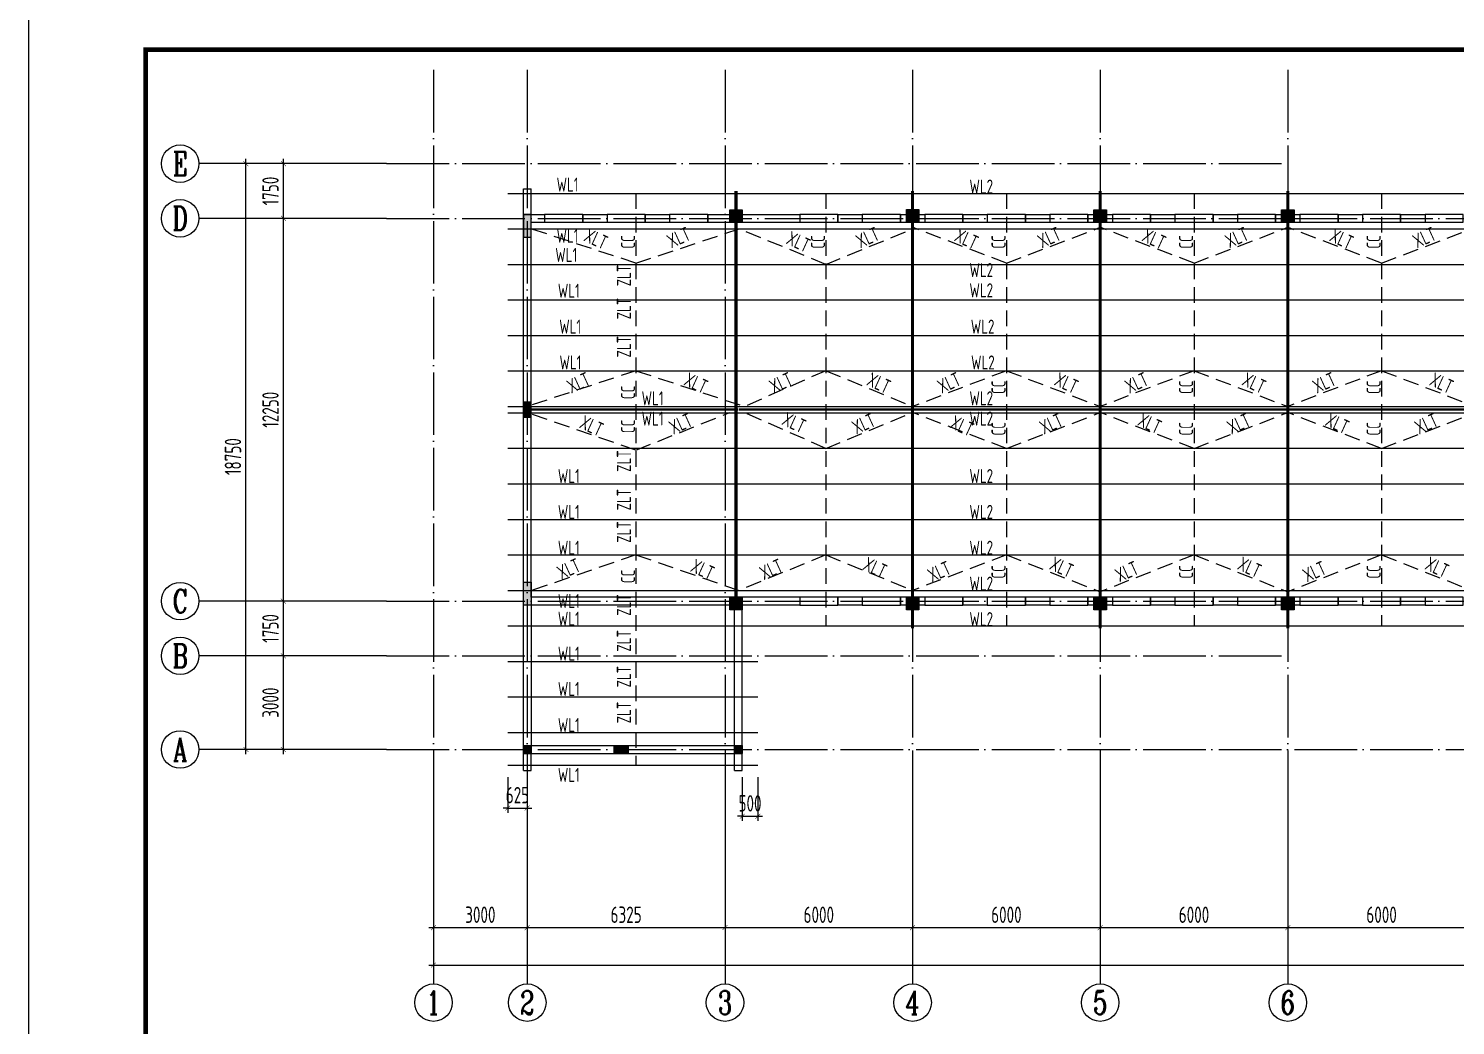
# Model space of a CAD drawing. Extents: x -159214 to 158333, y 7819 to 689505.
# Drawn here: x 24683 to 70322, y 38088 to 69994 of the extents above; entities that cross this region are included whole.
import ezdxf
from ezdxf.enums import TextEntityAlignment as Align

# ---------------------------------------------------------------- set-up
doc = ezdxf.new("R2010")
doc.units = 0
doc.header["$LTSCALE"] = 1000
doc.header["$PDMODE"] = 3
doc.linetypes.add('DASHED', pattern=[0.75, 0.5, -0.25])
doc.linetypes.add('DOTE', pattern=[2.42, 2, -0.2, 0.02, -0.2])
doc.layers.get('0').update_dxf_attribs({"linetype": 'CONTINUOUS'})
doc.layers.get('Defpoints').update_dxf_attribs({"linetype": 'CONTINUOUS'})
for name, color, linetype in [('d-一层结构平面', 4, 'CONTINUOUS'), ('d-檩条布置', 7, 'CONTINUOUS'), ('d-轴线', 7, 'CONTINUOUS'), ('MOUNT', 3, 'CONTINUOUS'), ('PUB_DWGN', 7, 'CONTINUOUS'), ('PUB_TEXT', 7, 'CONTINUOUS'), ('PUB_TITLE', 4, 'CONTINUOUS'), ('系杆编号', 7, 'CONTINUOUS'), ('邓-AXIS', 1, 'DOTE'), ('邓-AXIS_DIM', 3, 'CONTINUOUS'), ('邓-AXIS_NUM', 7, 'CONTINUOUS'), ('邓-BEAM_BR', 4, 'DASHED'), ('邓-COLU', 7, 'CONTINUOUS'), ('邓-COLU_HATCH', 8, 'CONTINUOUS'), ('邓-DIM', 3, 'CONTINUOUS'), ('邓-STPM_RBEAM_THICK', 3, 'CONTINUOUS'), ('邓-STPM_SBEAM_THICK', 2, 'CONTINUOUS'), ('邓-STWM_PL_NUM', 7, 'CONTINUOUS'), ('邓-STWM_PL_THIN', 2, 'CONTINUOUS'), ('邓-STWM_XLT_TNDSH', 6, 'DASHED'), ('邓-STWM_ZLT_TNDSH', 6, 'DASHED'), ('邓-TEXT', 7, 'CONTINUOUS'), ('邓-WALL_BR', 2, 'CONTINUOUS')]:
    doc.layers.add(name, color=color, linetype=linetype)
doc.styles.add('-GBCBIGGBENOR', font='GBENOR.shx', dxfattribs={"bigfont": 'GBCBIG.shx'})
doc.styles.add('HZTXT', font='romans', dxfattribs={"bigfont": 'hztxt'})
doc.styles.add('title_font', font='GBENOR.shx', dxfattribs={"bigfont": 'GBCBIG.shx'})
doc.styles.add('TSSD_Axis', font='complex.shx', dxfattribs={"width": 0.7, "bigfont": 'hztxt.shx'})
doc.styles.add('TSSD_Dimension', font='tssdeng.shx', dxfattribs={"width": 0.7, "bigfont": 'Hztxt.shx'})
doc.styles.add('TSSD_Label', font='tssdeng.shx', dxfattribs={"width": 0.7, "bigfont": 'Hztxt.shx'})
doc.dimstyles.new('TSSD_150_150', dxfattribs={"dimtxt": 525, "dimasz": 150, "dimexe": 150, "dimexo": 375, "dimgap": 150, "dimtad": 1, "dimdec": 0, "dimzin": 0, "dimdsep": 46, "dimtxsty": 'TSSD_Dimension', "dimblk": 'ARCHTICK', "dimblk1": 'ARCHTICK', "dimblk2": 'ARCHTICK', "dimcen": 0, "dimdle": 150, "dimclrt": 7, "dimadec": 0, "dimazin": 0, "dimtfac": 1, "dimtdec": 0, "dimtix": 1, "dimtmove": 2, "dimatfit": 3, "dimfxl": 1, "dimtolj": 1, "dimtzin": 0, "dimarcsym": 0})

# ---------------------------------------------------------------- blocks, each defined once
blk = doc.blocks.new('结构A2+0.5')
at = {"layer": 'PUB_TITLE'}
blk.add_lwpolyline([(0, -63000), (133650, -63000), (133650, 0), (0, 0)], close=True, dxfattribs=at)
at = {"layer": 'PUB_TITLE', "const_width": 150}
blk.add_lwpolyline([(3750, -61500), (132150, -61500), (132150, -1500), (3750, -1500)], close=True, dxfattribs=at)
at = {"layer": 'MOUNT', "color": 4, "style": 'HZTXT'}
blk.add_attdef('00', (130703, -60956), '', height=330, dxfattribs=at)
at = {"layer": 'PUB_DWGN', "style": 'title_font'}
for tag, height, p in [('工程名称1', 900, (127304, -45157)), ('工程名称2', 900, (127304, -46498)), ('图号', 600, (127304, -61007))]:
    blk.add_attdef(tag, text='', height=height, dxfattribs=at).set_placement(p, align=Align.CENTER)
at = {"layer": 'PUB_TEXT', "style": '-GBCBIGGBENOR'}
for tag, height, p in [('图名1', 849, (127304, -51263)), ('图名2', 849, (127373, -52205)), ('日期', 600, (124615, -58935)), ('比例', 600, (129973, -58904))]:
    blk.add_attdef(tag, text='', height=height, dxfattribs=at).set_placement(p, align=Align.CENTER)
blk = doc.blocks.new('_ArchTick')
at = {"color": 0, "linetype": 'ByBlock', "const_width": 0.1}
blk.add_lwpolyline([(-0.53, -0.53), (0.53, 0.53)], dxfattribs=at)
blk = doc.blocks.new('*D147')
at = {"layer": 'Defpoints', "color": 0}
for p in [(0, -18500), (99450, -18500), (99450, -23900)]:
    blk.add_point(p, dxfattribs=at)
at = {"layer": '邓-AXIS_DIM', "color": 0, "lineweight": -2}
for p, q in [((0, -18875), (0, -24050)), ((99450, -18875), (99450, -24050)), ((-150, -23900), (99600, -23900))]:
    blk.add_line(p, q, dxfattribs=at)
at = {"layer": '邓-AXIS_DIM', "color": 0, "lineweight": -2, "xscale": 150, "yscale": 150, "zscale": 150, "rotation": 180}
blk.add_blockref('_ArchTick', (0, -23900), dxfattribs=at)
at = {"layer": '邓-AXIS_DIM', "color": 0, "lineweight": -2, "xscale": 150, "yscale": 150, "zscale": 150}
blk.add_blockref('_ArchTick', (99450, -23900), dxfattribs=at)
at = {"layer": '邓-AXIS_DIM', "color": 7, "insert": (49725, -23487.5), "char_height": 525, "attachment_point": 5, "style": 'TSSD_Dimension'}
blk.add_mtext('\\A1;99450', dxfattribs=at)
blk = doc.blocks.new('ts_axno')
at = {"color": 0, "linetype": 'ByBlock', "lineweight": -2}
blk.add_circle((0, 0), 0.5, dxfattribs=at)
at = {"color": 0, "linetype": 'ByBlock', "lineweight": -2, "style": 'TSSD_Axis', "width": 0.7}
blk.add_attdef('A', text='', height=0.6, dxfattribs=at).set_placement((0, 0), align=Align.MIDDLE_CENTER)
blk = doc.blocks.new('*D148')
at = {"layer": 'Defpoints', "color": 0}
for p in [(-4800, -14000), (-1500, -14000), (-1500, -17000)]:
    blk.add_point(p, dxfattribs=at)
at = {"layer": '邓-AXIS_DIM', "color": 0, "lineweight": -2}
for p, q in [((-1875, -14000), (-4950, -14000)), ((-4800, -17150), (-4800, -13850)), ((-1875, -17000), (-4950, -17000))]:
    blk.add_line(p, q, dxfattribs=at)
at = {"layer": '邓-AXIS_DIM', "color": 0, "lineweight": -2, "xscale": 150, "yscale": 150, "zscale": 150}
for p, rotation in [((-4800, -14000), 90), ((-4800, -17000), 270)]:
    blk.add_blockref('_ArchTick', p, dxfattribs=dict(at, rotation=rotation))
at = {"layer": '邓-AXIS_DIM', "color": 7, "insert": (-5212.5, -15500), "char_height": 525, "attachment_point": 5, "rotation": 90, "style": 'TSSD_Dimension'}
blk.add_mtext('\\A1;3000', dxfattribs=at)
blk = doc.blocks.new('*D149')
at = {"layer": 'Defpoints', "color": 0}
for p in [(-4800, -12250), (-1500, -12250), (-1500, -14000)]:
    blk.add_point(p, dxfattribs=at)
at = {"layer": '邓-AXIS_DIM', "color": 0, "lineweight": -2}
for p, q in [((-1875, -12250), (-4950, -12250)), ((-4800, -14150), (-4800, -12100)), ((-1875, -14000), (-4950, -14000))]:
    blk.add_line(p, q, dxfattribs=at)
at = {"layer": '邓-AXIS_DIM', "color": 0, "lineweight": -2, "xscale": 150, "yscale": 150, "zscale": 150}
for p, rotation in [((-4800, -12250), 90), ((-4800, -14000), 270)]:
    blk.add_blockref('_ArchTick', p, dxfattribs=dict(at, rotation=rotation))
at = {"layer": '邓-AXIS_DIM', "color": 7, "insert": (-5212.5, -13125), "char_height": 525, "attachment_point": 5, "rotation": 90, "style": 'TSSD_Dimension'}
blk.add_mtext('\\A1;1750', dxfattribs=at)
blk = doc.blocks.new('*D150')
at = {"layer": 'Defpoints', "color": 0}
for p in [(-4800, 0), (-1500, 0), (-1500, -12250)]:
    blk.add_point(p, dxfattribs=at)
at = {"layer": '邓-AXIS_DIM', "color": 0, "lineweight": -2}
for p, q in [((-1875, 0), (-4950, 0)), ((-4800, -12400), (-4800, 150)), ((-1875, -12250), (-4950, -12250))]:
    blk.add_line(p, q, dxfattribs=at)
at = {"layer": '邓-AXIS_DIM', "color": 0, "lineweight": -2, "xscale": 150, "yscale": 150, "zscale": 150}
for p, rotation in [((-4800, 0), 90), ((-4800, -12250), 270)]:
    blk.add_blockref('_ArchTick', p, dxfattribs=dict(at, rotation=rotation))
at = {"layer": '邓-AXIS_DIM', "color": 7, "insert": (-5212.5, -6125), "char_height": 525, "attachment_point": 5, "rotation": 90, "style": 'TSSD_Dimension'}
blk.add_mtext('\\A1;12250', dxfattribs=at)
blk = doc.blocks.new('*D151')
at = {"layer": 'Defpoints', "color": 0}
for p in [(-4800, 1750), (-1500, 1750), (-1500, 0)]:
    blk.add_point(p, dxfattribs=at)
at = {"layer": '邓-AXIS_DIM', "color": 0, "lineweight": -2}
for p, q in [((-4800, -150), (-4800, 1900)), ((-1875, 1750), (-4950, 1750)), ((-1875, 0), (-4950, 0))]:
    blk.add_line(p, q, dxfattribs=at)
at = {"layer": '邓-AXIS_DIM', "color": 0, "lineweight": -2, "xscale": 150, "yscale": 150, "zscale": 150}
for p, rotation in [((-4800, 1750), 90), ((-4800, 0), 270)]:
    blk.add_blockref('_ArchTick', p, dxfattribs=dict(at, rotation=rotation))
at = {"layer": '邓-AXIS_DIM', "color": 7, "insert": (-5212.5, 875), "char_height": 525, "attachment_point": 5, "rotation": 90, "style": 'TSSD_Dimension'}
blk.add_mtext('\\A1;1750', dxfattribs=at)
blk = doc.blocks.new('*D152')
at = {"layer": 'Defpoints', "color": 0}
for p in [(0, -18500), (3000, -18500), (3000, -22700)]:
    blk.add_point(p, dxfattribs=at)
at = {"layer": '邓-AXIS_DIM', "color": 0, "lineweight": -2}
for p, q in [((0, -18875), (0, -22850)), ((3000, -18875), (3000, -22850)), ((-150, -22700), (3150, -22700))]:
    blk.add_line(p, q, dxfattribs=at)
at = {"layer": '邓-AXIS_DIM', "color": 0, "lineweight": -2, "xscale": 150, "yscale": 150, "zscale": 150, "rotation": 180}
blk.add_blockref('_ArchTick', (0, -22700), dxfattribs=at)
at = {"layer": '邓-AXIS_DIM', "color": 0, "lineweight": -2, "xscale": 150, "yscale": 150, "zscale": 150}
blk.add_blockref('_ArchTick', (3000, -22700), dxfattribs=at)
at = {"layer": '邓-AXIS_DIM', "color": 7, "insert": (1500, -22287.5), "char_height": 525, "attachment_point": 5, "style": 'TSSD_Dimension'}
blk.add_mtext('\\A1;3000', dxfattribs=at)
blk = doc.blocks.new('*D153')
at = {"layer": 'Defpoints', "color": 0}
for p in [(3000, -18500), (9325, -18500, 0), (9325, -22700)]:
    blk.add_point(p, dxfattribs=at)
at = {"layer": '邓-AXIS_DIM', "color": 0, "lineweight": -2}
for p, q in [((3000, -18875), (3000, -22850)), ((9325, -18875), (9325, -22850)), ((2850, -22700), (9475, -22700))]:
    blk.add_line(p, q, dxfattribs=at)
at = {"layer": '邓-AXIS_DIM', "color": 0, "lineweight": -2, "xscale": 150, "yscale": 150, "zscale": 150, "rotation": 180}
blk.add_blockref('_ArchTick', (3000, -22700), dxfattribs=at)
at = {"layer": '邓-AXIS_DIM', "color": 0, "lineweight": -2, "xscale": 150, "yscale": 150, "zscale": 150}
blk.add_blockref('_ArchTick', (9325, -22700), dxfattribs=at)
at = {"layer": '邓-AXIS_DIM', "color": 7, "insert": (6162.5, -22287.5), "char_height": 525, "attachment_point": 5, "style": 'TSSD_Dimension'}
blk.add_mtext('\\A1;6325', dxfattribs=at)
blk = doc.blocks.new('*D154')
at = {"layer": 'Defpoints', "color": 0}
for p in [(9325, -18500, 0), (15325, -18500), (15325, -22700)]:
    blk.add_point(p, dxfattribs=at)
at = {"layer": '邓-AXIS_DIM', "color": 0, "lineweight": -2}
for p, q in [((9325, -18875), (9325, -22850)), ((15325, -18875), (15325, -22850)), ((9175, -22700), (15475, -22700))]:
    blk.add_line(p, q, dxfattribs=at)
at = {"layer": '邓-AXIS_DIM', "color": 0, "lineweight": -2, "xscale": 150, "yscale": 150, "zscale": 150, "rotation": 180}
blk.add_blockref('_ArchTick', (9325, -22700), dxfattribs=at)
at = {"layer": '邓-AXIS_DIM', "color": 0, "lineweight": -2, "xscale": 150, "yscale": 150, "zscale": 150}
blk.add_blockref('_ArchTick', (15325, -22700), dxfattribs=at)
at = {"layer": '邓-AXIS_DIM', "color": 7, "insert": (12325, -22287.5), "char_height": 525, "attachment_point": 5, "style": 'TSSD_Dimension'}
blk.add_mtext('\\A1;6000', dxfattribs=at)
blk = doc.blocks.new('*D155')
at = {"layer": 'Defpoints', "color": 0}
for p in [(15325, -18500), (21325, -18500), (21325, -22700)]:
    blk.add_point(p, dxfattribs=at)
at = {"layer": '邓-AXIS_DIM', "color": 0, "lineweight": -2}
for p, q in [((15325, -18875), (15325, -22850)), ((21325, -18875), (21325, -22850)), ((15175, -22700), (21475, -22700))]:
    blk.add_line(p, q, dxfattribs=at)
at = {"layer": '邓-AXIS_DIM', "color": 0, "lineweight": -2, "xscale": 150, "yscale": 150, "zscale": 150, "rotation": 180}
blk.add_blockref('_ArchTick', (15325, -22700), dxfattribs=at)
at = {"layer": '邓-AXIS_DIM', "color": 0, "lineweight": -2, "xscale": 150, "yscale": 150, "zscale": 150}
blk.add_blockref('_ArchTick', (21325, -22700), dxfattribs=at)
at = {"layer": '邓-AXIS_DIM', "color": 7, "insert": (18325, -22287.5), "char_height": 525, "attachment_point": 5, "style": 'TSSD_Dimension'}
blk.add_mtext('\\A1;6000', dxfattribs=at)
blk = doc.blocks.new('*D156')
at = {"layer": 'Defpoints', "color": 0}
for p in [(21325, -18500), (27325, -18500), (27325, -22700)]:
    blk.add_point(p, dxfattribs=at)
at = {"layer": '邓-AXIS_DIM', "color": 0, "lineweight": -2}
for p, q in [((21325, -18875), (21325, -22850)), ((27325, -18875), (27325, -22850)), ((21175, -22700), (27475, -22700))]:
    blk.add_line(p, q, dxfattribs=at)
at = {"layer": '邓-AXIS_DIM', "color": 0, "lineweight": -2, "xscale": 150, "yscale": 150, "zscale": 150, "rotation": 180}
blk.add_blockref('_ArchTick', (21325, -22700), dxfattribs=at)
at = {"layer": '邓-AXIS_DIM', "color": 0, "lineweight": -2, "xscale": 150, "yscale": 150, "zscale": 150}
blk.add_blockref('_ArchTick', (27325, -22700), dxfattribs=at)
at = {"layer": '邓-AXIS_DIM', "color": 7, "insert": (24325, -22287.5), "char_height": 525, "attachment_point": 5, "style": 'TSSD_Dimension'}
blk.add_mtext('\\A1;6000', dxfattribs=at)
blk = doc.blocks.new('*D157')
at = {"layer": 'Defpoints', "color": 0}
for p in [(27325, -18500), (33325, -18500), (33325, -22700)]:
    blk.add_point(p, dxfattribs=at)
at = {"layer": '邓-AXIS_DIM', "color": 0, "lineweight": -2}
for p, q in [((27325, -18875), (27325, -22850)), ((33325, -18875), (33325, -22850)), ((27175, -22700), (33475, -22700))]:
    blk.add_line(p, q, dxfattribs=at)
at = {"layer": '邓-AXIS_DIM', "color": 0, "lineweight": -2, "xscale": 150, "yscale": 150, "zscale": 150, "rotation": 180}
blk.add_blockref('_ArchTick', (27325, -22700), dxfattribs=at)
at = {"layer": '邓-AXIS_DIM', "color": 0, "lineweight": -2, "xscale": 150, "yscale": 150, "zscale": 150}
blk.add_blockref('_ArchTick', (33325, -22700), dxfattribs=at)
at = {"layer": '邓-AXIS_DIM', "color": 7, "insert": (30325, -22287.5), "char_height": 525, "attachment_point": 5, "style": 'TSSD_Dimension'}
blk.add_mtext('\\A1;6000', dxfattribs=at)
blk = doc.blocks.new('*D160')
at = {"layer": 'Defpoints', "color": 0}
for p in [(-6000, 1750), (-1500, 1750), (-1500, -17000)]:
    blk.add_point(p, dxfattribs=at)
at = {"layer": '邓-AXIS_DIM', "color": 0, "lineweight": -2}
for p, q in [((-6000, -17150), (-6000, 1900)), ((-1875, 1750), (-6150, 1750)), ((-1875, -17000), (-6150, -17000))]:
    blk.add_line(p, q, dxfattribs=at)
at = {"layer": '邓-AXIS_DIM', "color": 0, "lineweight": -2, "xscale": 150, "yscale": 150, "zscale": 150}
for p, rotation in [((-6000, 1750), 90), ((-6000, -17000), 270)]:
    blk.add_blockref('_ArchTick', p, dxfattribs=dict(at, rotation=rotation))
at = {"layer": '邓-AXIS_DIM', "color": 7, "insert": (-6412.5, -7625), "char_height": 525, "attachment_point": 5, "rotation": 90, "style": 'TSSD_Dimension'}
blk.add_mtext('\\A1;18750', dxfattribs=at)
blk = doc.blocks.new('檩条')
at = {"layer": '邓-STWM_PL_THIN'}
for p, q in [((-383, 962), (97317, 962)), ((-383, -175), (97317, -175)), ((-383, -1312), (97317, -1312)), ((-383, -2449), (97317, -2449)), ((-383, -3586), (97317, -3586)), ((-383, -4723), (97317, -4723)), ((-383, -5860), (97317, -5860)), ((-383, -6060), (97317, -6060)), ((-383, -7197), (97317, -7197)), ((-383, -8334), (97317, -8334)), ((-383, -9471), (97317, -9471)), ((-383, -10608), (97317, -10608)), ((-383, -11745), (97317, -11745)), ((-383, -12882), (97317, -12882)), ((-383, -14019), (7617, -14019)), ((-383, -15156), (7617, -15156)), ((-383, -16293), (7617, -16293)), ((-383, -17343), (7617, -17343))]:
    blk.add_line(p, q, dxfattribs=at)
at = {"layer": '邓-STWM_XLT_TNDSH'}
for p, q in [((3717, -1272), (367, -175)), ((3717, -1272), (7017, -175)), ((9792, -1312), (7017, -175)), ((9792, -1312), (12567, -175)), ((15567, -1272, 0), (12567, -125, 0)), ((15567, -1272, 0), (18567, -125, 0)), ((21567, -1272, 0), (18567, -125, 0)), ((21567, -1272, 0), (24567, -125, 0)), ((27567, -1272, 0), (24567, -125, 0)), ((27567, -1272, 0), (30567, -125, 0)), ((3717, -4713), (242, -5860)), ((3717, -4713), (7192, -5860)), ((9792, -4713), (7192, -5860)), ((9792, -4713), (12567, -5860, 0)), ((15567, -4713, 0), (12567, -5860, 0)), ((15567, -4713, 0), (18567, -5860, 0)), ((21567, -4713, 0), (18567, -5860, 0)), ((21567, -4713, 0), (24567, -5860, 0)), ((27567, -4713, 0), (24567, -5860, 0)), ((27567, -4713, 0), (30567, -5860, 0)), ((3717, -7255), (242, -6055)), ((3717, -7255), (6717, -6055)), ((9792, -7202), (7192, -6055)), ((9792, -7202), (12567, -6055, 0)), ((15567, -7202), (12567, -6055, 0)), ((15567, -7202), (18567, -6055, 0)), ((21567, -7202), (18567, -6055, 0)), ((21567, -7202), (24567, -6055, 0)), ((27567, -7202), (24567, -6055, 0)), ((27567, -7202), (30567, -6055, 0)), ((3717, -10608), (367, -11755)), ((3717, -10608), (7017, -11745)), ((9792, -10608), (7017, -11745)), ((9792, -10608), (12567, -11745)), ((15567, -10608), (12567, -11745)), ((15567, -10608), (18567, -11790, 0)), ((21567, -10608), (18567, -11790, 0)), ((21567, -10608), (24567, -11790, 0)), ((27567, -10608), (24567, -11790, 0)), ((27567, -10608), (30567, -11790, 0))]:
    blk.add_line(p, q, dxfattribs=at)
at = {"layer": '邓-STWM_ZLT_TNDSH'}
for p, q in [((3717, 962), (3717, -17343)), ((9792, 962), (9792, -12882)), ((15567, 962, 0), (15567, -12882, 0)), ((21567, 962, 0), (21567, -12882, 0)), ((27567, 962, 0), (27567, -12882, 0))]:
    blk.add_line(p, q, dxfattribs=at)
at = {"layer": '邓-STWM_PL_NUM', "style": 'TSSD_Label', "width": 0.7}
for s, p in [('WL1', (1179, 1018)), ('WL2', (14384, 955)), ('WL1', (1179, -619)), ('WL1', (1138, -1234)), ('WL2', (14384, -1719)), ('WL1', (1220, -2381)), ('WL2', (14384, -2366)), ('WL1', (1264, -3528)), ('WL2', (14428, -3528)), ('WL1', (1272, -4675)), ('WL2', (14436, -4675)), ('WL1', (3899, -5822)), ('WL2', (14384, -5822)), ('WL1', (3899, -6471)), ('WL2', (14384, -6471)), ('WL1', (1220, -8311)), ('WL2', (14384, -8311)), ('WL1', (1220, -9458)), ('WL2', (14384, -9458)), ('WL1', (1220, -10605)), ('WL2', (14384, -10605)), ('WL2', (14384, -11752)), ('WL1', (1220, -12309)), ('WL1', (1220, -12876)), ('WL2', (14384, -12889)), ('WL1', (1220, -13993)), ('WL1', (1220, -15122)), ('WL1', (1220, -16279)), ('WL1', (1220, -17873))]:
    blk.add_text(s, height=450, dxfattribs=at).set_placement(p)
at = {"layer": '邓-TEXT', "style": 'TSSD_Label', "width": 0.7}
for s, rotation, p in [('XLT', 335.4444, (2019, -549)), ('CC', 90, (3690, -810)), ('XLT', 24.5556, (4852, -806)), ('XLT', 335.4444, (8494, -641)), ('CC', 90, (9765, -810)), ('XLT', 24.5556, (10894, -806)), ('XLT', 335.4444, (13869, -549, 0)), ('CC', 90, (15540, -810, 0)), ('XLT', 24.5556, (16702, -806, 0)), ('XLT', 335.4444, (19869, -549, 0)), ('CC', 90, (21540, -810)), ('XLT', 24.5556, (22702, -806, 0)), ('XLT', 335.4444, (25869, -549, 0)), ('CC', 90, (27540, -810)), ('XLT', 24.5556, (28702, -806, 0)), ('ZLT', 90, (3558, -2012)), ('ZLT', 90, (3558, -3070)), ('ZLT', 90, (3558, -4292)), ('XLT', 24.5556, (1648, -5454)), ('XLT', 335.4444, (5216, -5163)), ('XLT', 24.5556, (8123, -5454)), ('XLT', 335.4444, (11066, -5163, 0)), ('XLT', 24.5556, (13498, -5454, 0)), ('XLT', 335.4444, (17066, -5163, 0)), ('XLT', 24.5556, (19498, -5454, 0)), ('XLT', 335.4444, (23066, -5163, 0)), ('XLT', 24.5556, (25498, -5454, 0)), ('XLT', 335.4444, (29066, -5163, 0)), ('CC', 90, (3690, -5626)), ('CC', 90, (15540, -5460, 0)), ('CC', 90, (21540, -5460, 0)), ('CC', 90, (27540, -5460, 0)), ('XLT', 335.4444, (1879, -6532)), ('CC', 90, (3690, -6713)), ('XLT', 24.5556, (4916, -6763)), ('XLT', 335.4444, (8354, -6427)), ('XLT', 24.5556, (10766, -6763, 0)), ('XLT', 335.4444, (13729, -6532, 0)), ('CC', 90, (15540, -6790, 0)), ('XLT', 24.5556, (16766, -6763, 0)), ('XLT', 335.4444, (19729, -6451, 0)), ('CC', 90, (21540, -6790, 0)), ('XLT', 24.5556, (22766, -6763, 0)), ('XLT', 335.4444, (25729, -6454, 0)), ('CC', 90, (27540, -6790, 0)), ('XLT', 24.5556, (28766, -6763, 0)), ('ZLT', 90, (3558, -7952)), ('ZLT', 90, (3558, -9188)), ('ZLT', 90, (3558, -10223)), ('XLT', 24.5556, (1334, -11410)), ('XLT', 335.4444, (5429, -11128)), ('XLT', 24.5556, (7809, -11424)), ('XLT', 335.4444, (10945, -11067, 0)), ('XLT', 24.5556, (13184, -11497, 0)), ('XLT', 335.4444, (16914, -11055, 0)), ('XLT', 24.5556, (19184, -11497, 0)), ('XLT', 335.4444, (22923, -11059, 0)), ('XLT', 24.5556, (25184, -11497, 0)), ('XLT', 335.4444, (28920, -11058, 0)), ('CC', 90, (3690, -11515)), ('CC', 90, (15540, -11368, 0)), ('CC', 90, (21540, -11368, 0)), ('CC', 90, (27540, -11368, 0)), ('ZLT', 90, (3558, -12558)), ('ZLT', 90, (3558, -13705)), ('ZLT', 90, (3558, -14852)), ('ZLT', 90, (3558, -15999))]:
    blk.add_text(s, height=450, rotation=rotation, dxfattribs=at).set_placement(p)
blk = doc.blocks.new('钢梁')
at = {"layer": '邓-STPM_RBEAM_THICK', "const_width": 100}
blk.add_lwpolyline([(9675, -875), (9675, -14175)], dxfattribs=at)
at = {"layer": '邓-STPM_RBEAM_THICK', "const_width": 100, "elevation": 0}
for points in [[(15325, -875), (15325, -14875)], [(21325, -875), (21325, -14875)], [(27325, -875), (27325, -14875)]]:
    blk.add_lwpolyline(points, dxfattribs=at)
at = {"layer": '邓-STPM_SBEAM_THICK', "const_width": 75}
for points in [[(3125, -7872), (9750, -7872)], [(9775, -7872), (15325, -7872)], [(15325, -7872), (21325, -7872)], [(21325, -7872), (27325, -7872)], [(27325, -7872), (33325, -7872)]]:
    blk.add_lwpolyline(points, dxfattribs=at)
blk = doc.blocks.new('Ts_Dk')
at = {"color": 0, "linetype": 'DASHED'}
for p, q in [((0.5, 0.5), (-0.5, 0.5)), ((-0.5, -0.5), (0.5, -0.5))]:
    blk.add_line(p, q, dxfattribs=at)
at = {"color": 0, "linetype": 'ByBlock'}
for p, q in [((-0.5, 0.5), (-0.5, -0.5)), ((0.5, -0.5), (0.5, 0.5))]:
    blk.add_line(p, q, dxfattribs=at)
at = {"color": 0, "linetype": 'ByBlock', "width": 0.7}
blk.add_attdef('DK', text='', height=0.01, dxfattribs=at).set_placement((0, 1.5), align=Align.BOTTOM_CENTER)
blk = doc.blocks.new('蛋种鸡舍一层结构')
at = {"layer": '邓-COLU_HATCH'}
for points in [[(2875, -605), (3125, -605), (3125, 125), (2875, 125)], [(9475, 275), (9875, 275), (9875, -125), (9475, -125)], [(15125, 280), (15525, 280), (15525, -120), (15125, -120)], [(21125, 275), (21525, 275), (21525, -125), (21125, -125)], [(27125, 275), (27525, 275), (27525, -125), (27125, -125)], [(2875, -6365), (3125, -6365), (3125, -5885), (2875, -5885)], [(2875, -11645), (3125, -11645), (3125, -12375), (2875, -12375)], [(9475, -12125), (9875, -12125), (9875, -12525), (9475, -12525)], [(15125, -12125), (15525, -12125), (15525, -12525), (15125, -12525)], [(21125, -12125), (21525, -12125), (21525, -12525), (21125, -12525)], [(27125, -12125), (27525, -12125), (27525, -12525), (27125, -12525)], [(2875, -16875), (3125, -16875), (3125, -17125), (2875, -17125)], [(5775, -16875), (6225, -16875), (6225, -17125), (5775, -17125)], [(9625, -16875), (9875, -16875), (9875, -17125), (9625, -17125)], [(9625, -16875), (9875, -16875), (9875, -17125), (9625, -17125)]]:
    blk.add_hatch(color=256, dxfattribs=at).paths.add_polyline_path(points)
at = {"layer": '邓-COLU'}
for points in [[(2875, -605), (3125, -605), (3125, 125), (2875, 125)], [(9475, 275), (9875, 275), (9875, -125), (9475, -125)], [(15125, 280), (15525, 280), (15525, -120), (15125, -120)], [(27125, 275), (27525, 275), (27525, -125), (27125, -125)], [(2875, -6365), (3125, -6365), (3125, -5885), (2875, -5885)], [(2875, -11645), (3125, -11645), (3125, -12375), (2875, -12375)], [(9475, -12125), (9875, -12125), (9875, -12525), (9475, -12525)], [(15125, -12125), (15525, -12125), (15525, -12525), (15125, -12525)], [(27125, -12125), (27525, -12125), (27525, -12525), (27125, -12525)], [(2875, -16875), (3125, -16875), (3125, -17125), (2875, -17125)], [(5775, -16875), (6225, -16875), (6225, -17125), (5775, -17125)], [(9625, -16875), (9875, -16875), (9875, -17125), (9625, -17125)]]:
    blk.add_lwpolyline(points, close=True, dxfattribs=at)
at = {"layer": '邓-COLU', "elevation": 0}
for points in [[(21125, 275), (21525, 275), (21525, -125), (21125, -125)], [(21125, -12125), (21525, -12125), (21525, -12525), (21125, -12525)]]:
    blk.add_lwpolyline(points, close=True, dxfattribs=at)
blk = doc.blocks.new('6.8米墙体')
at = {"layer": '系杆编号'}
for p, q in [((2875, -1630), (2875, -810)), ((2875, -810), (3125, -810)), ((3125, -1630), (3125, -810)), ((2875, -19430), (2875, -18880)), ((2875, -18880), (3125, -18880)), ((3125, -19430), (3125, -18880)), ((9625, -19430), (9625, -18880)), ((9625, -18880), (9875, -18880)), ((9875, -19430), (9875, -18880)), ((2875, -19430), (3125, -19430)), ((9625, -19430), (9875, -19430))]:
    blk.add_line(p, q, dxfattribs=at)
at = {"layer": '邓-WALL_BR'}
for p, q in [((2875, -18880), (2875, -1630)), ((2875, -1630), (3553, -1630)), ((3553, -1630), (3553, -1880)), ((4773, -1630), (4773, -1880)), ((4773, -1630), (5553, -1630)), ((5553, -1630), (5553, -1880)), ((6773, -1630), (6773, -1880)), ((6773, -1630), (7553, -1630)), ((7553, -1630), (7553, -1880)), ((8773, -1630), (8773, -1880)), ((8773, -1630), (11715, -1630)), ((11715, -1630), (11715, -1880)), ((12935, -1630), (12935, -1880)), ((12935, -1630), (13715, -1630)), ((13715, -1630), (13715, -1880)), ((14935, -1630), (14935, -1880)), ((14935, -1630), (15715, -1630)), ((15715, -1630), (15715, -1880)), ((16935, -1630), (16935, -1880)), ((16935, -1630), (17715, -1630)), ((17715, -1630), (17715, -1880)), ((18935, -1630), (18935, -1880)), ((18935, -1630), (19715, -1630)), ((19715, -1630), (19715, -1880)), ((20935, -1630), (20935, -1880)), ((20935, -1630), (21715, -1630)), ((21715, -1630), (21715, -1880)), ((22935, -1630), (22935, -1880)), ((22935, -1630), (23715, -1630)), ((23715, -1630), (23715, -1880)), ((24935, -1630), (24935, -1880)), ((24935, -1630), (25715, -1630)), ((25715, -1630), (25715, -1880)), ((26935, -1630), (26935, -1880)), ((26935, -1630), (27715, -1630)), ((27715, -1630), (27715, -1880)), ((28935, -1630), (28935, -1880)), ((28935, -1630), (29715, -1630)), ((29715, -1630), (29715, -1880)), ((30935, -1630), (30935, -1880)), ((30935, -1630), (31715, -1630)), ((31715, -1630), (31715, -1880)), ((3125, -1880), (3553, -1880)), ((3125, -13880), (3125, -1880)), ((4773, -1880), (5553, -1880)), ((6773, -1880), (7553, -1880)), ((8773, -1880), (11715, -1880)), ((12935, -1880), (13715, -1880)), ((14935, -1880), (15715, -1880)), ((16935, -1880), (17715, -1880)), ((18935, -1880), (19715, -1880)), ((20935, -1880), (21715, -1880)), ((22935, -1880), (23715, -1880)), ((24935, -1880), (25715, -1880)), ((26935, -1880), (27715, -1880)), ((28935, -1880), (29715, -1880)), ((30935, -1880), (31715, -1880)), ((11715, -13880), (3125, -13880)), ((3125, -14125), (3125, -18630)), ((9625, -14130), (3125, -14130)), ((9625, -18630), (9625, -14130)), ((9875, -18880), (9875, -14130)), ((11715, -14130), (9875, -14130)), ((11715, -13880), (11715, -14130)), ((12935, -13880), (12935, -14130)), ((13715, -13880), (12935, -13880)), ((13715, -14130), (12935, -14130)), ((13715, -13880), (13715, -14130)), ((14935, -13880), (14935, -14130)), ((15715, -13880), (14935, -13880)), ((15715, -14130), (14935, -14130)), ((15715, -13880), (15715, -14130)), ((16935, -13880), (16935, -14130)), ((17715, -13880), (16935, -13880)), ((17715, -14130), (16935, -14130)), ((17715, -13880), (17715, -14130)), ((18935, -13880), (18935, -14130)), ((19715, -13880), (18935, -13880)), ((19715, -14130), (18935, -14130)), ((19715, -13880), (19715, -14130)), ((20935, -13880), (20935, -14130)), ((21715, -13880), (20935, -13880)), ((21715, -14130), (20935, -14130)), ((21715, -13880), (21715, -14130)), ((22935, -13880), (22935, -14130)), ((23715, -13880), (22935, -13880)), ((23715, -14130), (22935, -14130)), ((23715, -13880), (23715, -14130)), ((24935, -13880), (24935, -14130)), ((25715, -13880), (24935, -13880)), ((25715, -14130), (24935, -14130)), ((25715, -13880), (25715, -14130)), ((26935, -13880), (26935, -14130)), ((27715, -13880), (26935, -13880)), ((27715, -14130), (26935, -14130)), ((27715, -13880), (27715, -14130)), ((28935, -13880), (28935, -14130)), ((29715, -13880), (28935, -13880)), ((29715, -14130), (28935, -14130)), ((29715, -13880), (29715, -14130)), ((30935, -13880), (30935, -14130)), ((31715, -13880), (30935, -13880)), ((31715, -14130), (30935, -14130)), ((31715, -13880), (31715, -14130)), ((3125, -18630), (9625, -18630)), ((2875, -18880), (9875, -18880))]:
    blk.add_line(p, q, dxfattribs=at)
at = {"layer": 'd-一层结构平面'}
blk.add_blockref('蛋种鸡舍一层结构', (0, -1755), dxfattribs=at)
at = {"layer": '邓-BEAM_BR', "xscale": 1220, "yscale": 250, "zscale": 1220}
for p in [(4163, -1755), (6163, -1755), (8163, -1755), (12325, -1755), (14325, -1755), (16325, -1755), (18325, -1755), (20325, -1755), (22325, -1755), (24325, -1755), (26325, -1755), (28325, -1755), (30325, -1755), (32325, -1755), (12325, -14005), (14325, -14005), (16325, -14005), (18325, -14005), (20325, -14005), (22325, -14005), (24325, -14005), (26325, -14005), (28325, -14005), (30325, -14005), (32325, -14005)]:
    blk.add_blockref('Ts_Dk', p, dxfattribs=at)
blk = doc.blocks.new('*D381')
at = {"layer": 'Defpoints', "color": 0}
for p in [(40009, 46414), (40634, 46414), (40634, 45047)]:
    blk.add_point(p, dxfattribs=at)
at = {"layer": '邓-DIM', "color": 0, "lineweight": -2}
for p, q in [((40009, 46039), (40009, 44897)), ((40634, 46039), (40634, 44897)), ((40009, 45047), (39859, 45047)), ((40009, 45047), (40634, 45047)), ((40634, 45047), (40784, 45047))]:
    blk.add_line(p, q, dxfattribs=at)
at = {"layer": '邓-DIM', "color": 0, "lineweight": -2, "xscale": 150, "yscale": 150, "zscale": 150}
blk.add_blockref('_ArchTick', (40009, 45047), dxfattribs=at)
at = {"layer": '邓-DIM', "color": 0, "lineweight": -2, "xscale": 150, "yscale": 150, "zscale": 150, "rotation": 180}
blk.add_blockref('_ArchTick', (40634, 45047), dxfattribs=at)
at = {"layer": '邓-DIM', "color": 7, "insert": (40321, 45460), "char_height": 525, "attachment_point": 5, "style": 'TSSD_Dimension'}
blk.add_mtext('\\A1;625', dxfattribs=at)
blk = doc.blocks.new('*D382')
at = {"layer": 'Defpoints', "color": 0}
for p in [(47509, 46414), (48009, 46414), (48009, 44785)]:
    blk.add_point(p, dxfattribs=at)
at = {"layer": '邓-DIM', "color": 0, "lineweight": -2}
for p, q in [((47509, 46039), (47509, 44635)), ((48009, 46039), (48009, 44635)), ((47509, 44785), (47359, 44785)), ((47509, 44785), (48009, 44785)), ((48009, 44785), (48159, 44785))]:
    blk.add_line(p, q, dxfattribs=at)
at = {"layer": '邓-DIM', "color": 0, "lineweight": -2, "xscale": 150, "yscale": 150, "zscale": 150}
blk.add_blockref('_ArchTick', (47509, 44785), dxfattribs=at)
at = {"layer": '邓-DIM', "color": 0, "lineweight": -2, "xscale": 150, "yscale": 150, "zscale": 150, "rotation": 180}
blk.add_blockref('_ArchTick', (48009, 44785), dxfattribs=at)
at = {"layer": '邓-DIM', "color": 7, "insert": (47759, 45197), "char_height": 525, "attachment_point": 5, "style": 'TSSD_Dimension'}
blk.add_mtext('\\A1;500', dxfattribs=at)
blk = doc.blocks.new('办公附属轴线')
at = {"layer": '邓-AXIS'}
for p, q in [((0, 4750), (0, -18500)), ((3000, 4750), (3000, -18500)), ((9325, 4750, 0), (9325, -18500, 0)), ((15325, 4750, 0), (15325, -18500, 0)), ((21325, 4750, 0), (21325, -18500, 0)), ((27325, 4750, 0), (27325, -18500, 0)), ((-1500, 1750), (27325, 1750)), ((-1500, 0), (100950, 0)), ((-1500, -12250), (100950, -12250)), ((-1500, -14000), (27325, -14000)), ((-1500, -17000), (100950, -17000))]:
    blk.add_line(p, q, dxfattribs=at)
at = {"layer": '邓-AXIS_NUM'}
for p, q in [((-1500, 1750), (-7500, 1750)), ((-1500, 0), (-7500, 0)), ((-1500, -12250), (-7500, -12250)), ((-1500, -14000), (-7500, -14000)), ((-1500, -17000), (-7500, -17000)), ((0, -18500), (0, -24500)), ((3000, -18500), (3000, -24500)), ((9325, -18500), (9325, -24500)), ((15325, -18500), (15325, -24500)), ((21325, -18500), (21325, -24500)), ((27325, -18500), (27325, -24500))]:
    blk.add_line(p, q, dxfattribs=at)
ref = blk.add_blockref('ts_axno', (-8100, 1750), dxfattribs=dict(at, xscale=1200, yscale=1200, zscale=1200))
ref.add_attrib('E', 'E', dxfattribs={"height": 750, "style": 'TSSD_Axis', "width": 0.7}).set_placement((-8100, 1750), align=Align.MIDDLE_CENTER)
ref = blk.add_blockref('ts_axno', (-8100, 0), dxfattribs=dict(at, xscale=1200, yscale=1200, zscale=1200))
ref.add_attrib('D', 'D', dxfattribs={"height": 750, "style": 'TSSD_Axis', "width": 0.7}).set_placement((-8100, 0), align=Align.MIDDLE_CENTER)
ref = blk.add_blockref('ts_axno', (-8100, -12250), dxfattribs=dict(at, xscale=1200, yscale=1200, zscale=1200))
ref.add_attrib('C', 'C', dxfattribs={"height": 750, "style": 'TSSD_Axis', "width": 0.7}).set_placement((-8100, -12250), align=Align.MIDDLE_CENTER)
ref = blk.add_blockref('ts_axno', (-8100, -14000), dxfattribs=dict(at, xscale=1200, yscale=1200, zscale=1200))
ref.add_attrib('B', 'B', dxfattribs={"height": 750, "style": 'TSSD_Axis', "width": 0.7}).set_placement((-8100, -14000), align=Align.MIDDLE_CENTER)
ref = blk.add_blockref('ts_axno', (-8100, -17000), dxfattribs=dict(at, xscale=1200, yscale=1200, zscale=1200))
ref.add_attrib('A', 'A', dxfattribs={"height": 750, "style": 'TSSD_Axis', "width": 0.7}).set_placement((-8100, -17000), align=Align.MIDDLE_CENTER)
ref = blk.add_blockref('ts_axno', (0, -25100), dxfattribs=dict(at, xscale=1200, yscale=1200, zscale=1200))
ref.add_attrib('1', '1', dxfattribs={"height": 750, "style": 'TSSD_Axis', "width": 0.7}).set_placement((0, -25100), align=Align.MIDDLE_CENTER)
ref = blk.add_blockref('ts_axno', (3000, -25100), dxfattribs=dict(at, xscale=1200, yscale=1200, zscale=1200))
ref.add_attrib('2', '2', dxfattribs={"height": 750, "style": 'TSSD_Axis', "width": 0.7}).set_placement((3000, -25100), align=Align.MIDDLE_CENTER)
ref = blk.add_blockref('ts_axno', (9325, -25100), dxfattribs=dict(at, xscale=1200, yscale=1200, zscale=1200))
ref.add_attrib('3', '3', dxfattribs={"height": 750, "style": 'TSSD_Axis', "width": 0.7}).set_placement((9325, -25100), align=Align.MIDDLE_CENTER)
ref = blk.add_blockref('ts_axno', (15325, -25100), dxfattribs=dict(at, xscale=1200, yscale=1200, zscale=1200))
ref.add_attrib('4', '4', dxfattribs={"height": 750, "style": 'TSSD_Axis', "width": 0.7}).set_placement((15325, -25100), align=Align.MIDDLE_CENTER)
ref = blk.add_blockref('ts_axno', (21325, -25100), dxfattribs=dict(at, xscale=1200, yscale=1200, zscale=1200))
ref.add_attrib('5', '5', dxfattribs={"height": 750, "style": 'TSSD_Axis', "width": 0.7}).set_placement((21325, -25100), align=Align.MIDDLE_CENTER)
ref = blk.add_blockref('ts_axno', (27325, -25100), dxfattribs=dict(at, xscale=1200, yscale=1200, zscale=1200))
ref.add_attrib('6', '6', dxfattribs={"height": 750, "style": 'TSSD_Axis', "width": 0.7}).set_placement((27325, -25100), align=Align.MIDDLE_CENTER)
at = {"layer": '邓-AXIS_DIM'}
for base, p1, p2, angle, picture, middle in [((-6000, 1750), (-1500, -17000), (-1500, 1750), 90, '*D160', (-6412.5, -7625)), ((-4800, 1750), (-1500, 0), (-1500, 1750), 90, '*D151', (-5212.5, 875)), ((-4800, 0), (-1500, -12250), (-1500, 0), 90, '*D150', (-5212.5, -6125)), ((-4800, -12250), (-1500, -14000), (-1500, -12250), 90, '*D149', (-5212.5, -13125)), ((-4800, -14000), (-1500, -17000), (-1500, -14000), 90, '*D148', (-5212.5, -15500)), ((99450, -23900), (0, -18500), (99450, -18500), 180, '*D147', (49725, -23487.5)), ((3000, -22700), (0, -18500), (3000, -18500), 180, '*D152', (1500, -22287.5)), ((9325, -22700), (3000, -18500), (9325, -18500, 0), 180, '*D153', (6162.5, -22287.5)), ((15325, -22700), (9325, -18500, 0), (15325, -18500), 180, '*D154', (12325, -22287.5)), ((21325, -22700), (15325, -18500), (21325, -18500), 180, '*D155', (18325, -22287.5)), ((27325, -22700), (21325, -18500), (27325, -18500), 180, '*D156', (24325, -22287.5)), ((33325, -22700), (27325, -18500), (33325, -18500), 180, '*D157', (30325, -22287.5))]:
    dim = blk.add_linear_dim(base=base, p1=p1, p2=p2, angle=angle, dimstyle='TSSD_150_150', dxfattribs=at)
    dim.commit()
    dim.dimension.update_dxf_attribs({"geometry": picture, "text_midpoint": middle})

msp = doc.modelspace()

# ---------------------------------------------------------------- block references
at = {"layer": 'd-檩条布置'}
msp.add_blockref('檩条', (40392.1, 63757.2, 0), dxfattribs=at)
at = {"layer": 'd-轴线'}
msp.add_blockref('办公附属轴线', (37633.7, 63919.7, 0), dxfattribs=at)
at = {"layer": '邓-COLU_HATCH'}
msp.add_blockref('钢梁', (37633.7, 65669.7, 0), dxfattribs=at)
at = {"layer": '邓-DIM'}
for name, p in [('结构A2+0.5', (24682.6, 70818.8)), ('6.8米墙体', (37633.7, 65674.7, 0))]:
    msp.add_blockref(name, p, dxfattribs=at)

# ---------------------------------------------------------------- dimensions: what is measured, and where the dimension line sits
for base, p1, p2, picture, middle in [((40633.7, 45047.3), (40008.7, 46414.2), (40633.7, 46414.2), '*D381', (40321.2, 45459.8)), ((48008.7, 44784.8), (47508.7, 46414.2), (48008.7, 46414.2), '*D382', (47758.7, 45197.3))]:
    dim = msp.add_linear_dim(base=base, p1=p1, p2=p2, dimstyle='TSSD_150_150', dxfattribs=at)
    dim.commit()
    dim.dimension.update_dxf_attribs({"geometry": picture, "text_midpoint": middle})

doc.saveas('drawing.dxf')
